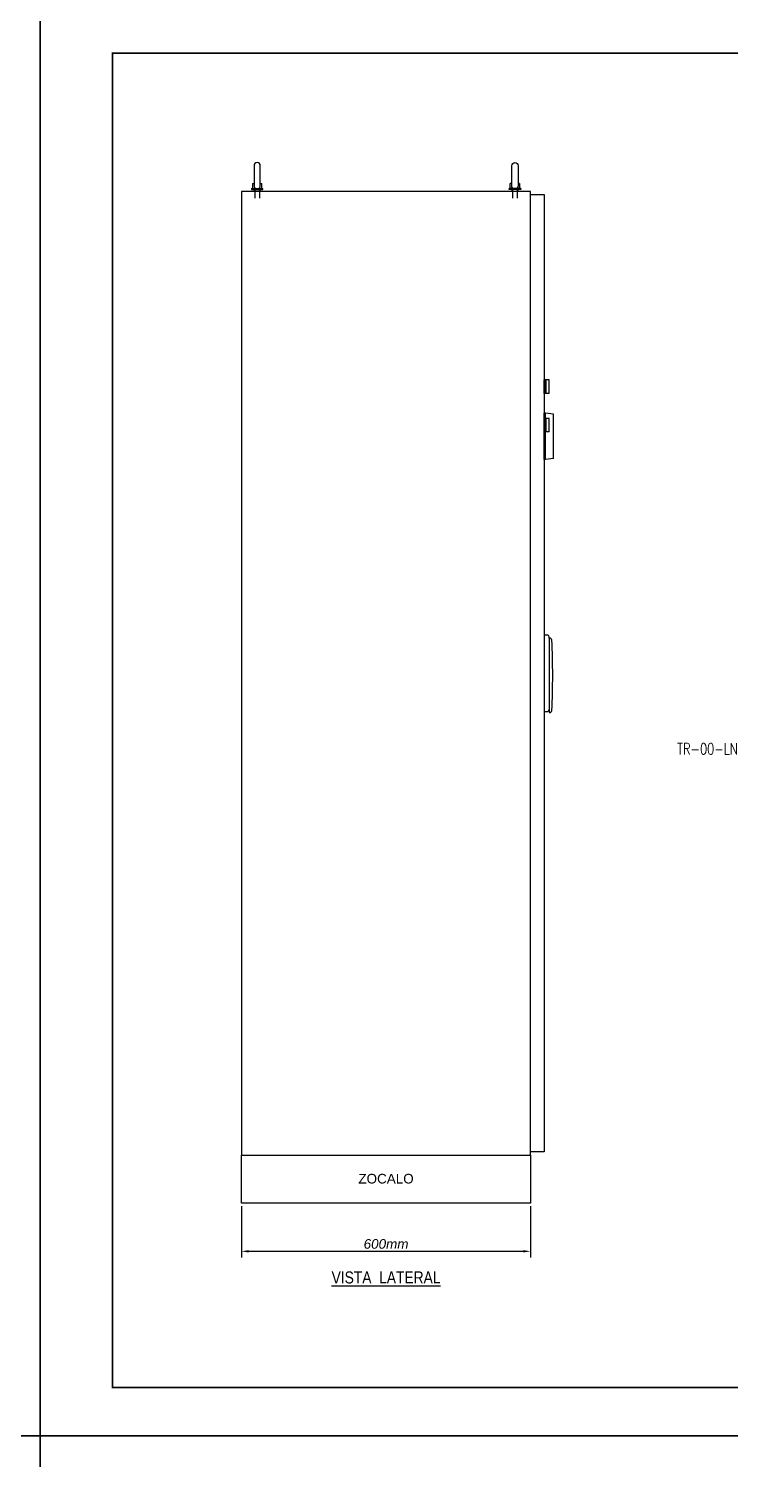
# Model space of a CAD drawing. Header units: millimetres. Extents: x 0 to 840, y -1485 to 297.
# Drawn here: x 417.6 to 563.3, y -895.9 to -598.9 of the extents above; entities that cross this region are included whole.
import ezdxf
from ezdxf.enums import TextEntityAlignment as Align

# ---------------------------------------------------------------- set-up
doc = ezdxf.new("R2010")
doc.units = ezdxf.units.MM
doc.layers.add('L_COTAS', color=2, linetype='Continuous')
doc.layers.add('MEMBRETE', color=7, linetype='Continuous')
doc.styles.add('GMI', font='romans.shx', dxfattribs={"width": 0.75})
doc.styles.get("Standard").update_dxf_attribs({"font": 'arial.ttf'})
doc.styles.add('TEXTOS', font='ariali.ttf')
doc.dimstyles.new('ISO-25$0', dxfattribs={"dimscale": 0, "dimtxt": 30, "dimasz": 25, "dimexe": 10, "dimexo": 20, "dimtad": 0, "dimtoh": 1, "dimdec": 4, "dimdsep": 46, "dimtxsty": 'Standard', "dimcen": 2.5, "dimclrd": 1, "dimclre": 1, "dimclrt": 3, "dimadec": 0, "dimazin": 0, "dimtfac": 1, "dimtdec": 4, "dimtmove": 0, "dimatfit": 3, "dimfxl": 1, "dimtvp": 1, "dimtolj": 1, "dimtzin": 0, "dimarcsym": 0})

# ---------------------------------------------------------------- blocks, each defined once
blk = doc.blocks.new('CANCAMO-L')
at = {"color": 2, "linetype": 'Continuous'}
for p, q in [((2.6, 5.35), (2.6, 1.16)), ((3.9, 1.16), (3.9, 5.35)), ((2.05, 0.6), (2.05, 0.39)), ((2.05, 0.6), (4.45, 0.6)), ((2.05, 0.39), (4.45, 0.39)), ((2.3, 1.7), (2.3, 0.6)), ((2.3, 1.7), (2.6, 1.7)), ((2.65, 0.6), (2.76, 0.41)), ((2.65, 0.6), (2.76, 0.41)), ((2.65, 0.41), (3.85, 0.41)), ((2.65, 0.41), (3.85, 0.41)), ((2.65, 0.39), (2.65, 0)), ((3.85, 0.6), (3.74, 0.41)), ((3.85, 0.6), (3.74, 0.41)), ((3.85, 0), (3.85, 0.39)), ((3.9, 1.7), (4.2, 1.7)), ((4.2, 0.6), (4.2, 1.7)), ((4.45, 0.39), (4.45, 0.6))]:
    blk.add_line(p, q, dxfattribs=at)
at = {"color": 3, "linetype": 'Continuous'}
for p, q in [((2.76, 0.41), (2.76, -1.4)), ((2.76, 0.41), (2.76, -1.4)), ((3.74, 0.41), (3.74, -1.4)), ((3.74, 0.41), (3.74, -1.4))]:
    blk.add_line(p, q, dxfattribs=at)
at = {"color": 2, "linetype": 'Continuous'}
for points in [[(2.6, 1.16), (2.6, 1.16), (2.6, 1.15), (2.6, 1.15), (2.6, 1.14), (2.6, 1.14), (2.6, 1.13), (2.6, 1.12), (2.6, 1.12), (2.6, 1.11), (2.6, 1.1), (2.6, 1.1), (2.6, 1.1), (2.6, 1.09), (2.6, 1.08), (2.6, 1.08), (2.61, 1.07), (2.61, 1.06), (2.61, 1.06), (2.61, 1.05), (2.61, 1.05), (2.61, 1.04), (2.61, 1.04), (2.61, 1.03), (2.61, 1.03), (2.62, 1.02), (2.62, 1.02), (2.62, 1.01), (2.62, 1.01), (2.62, 1), (2.62, 0.99), (2.62, 0.99), (2.63, 0.98), (2.63, 0.98), (2.63, 0.97), (2.63, 0.97), (2.63, 0.96), (2.63, 0.95), (2.64, 0.95), (2.64, 0.94), (2.64, 0.94), (2.64, 0.93), (2.64, 0.93), (2.65, 0.92), (2.65, 0.91), (2.65, 0.91), (2.66, 0.9), (2.66, 0.9), (2.66, 0.9), (2.66, 0.89), (2.66, 0.88), (2.67, 0.88), (2.67, 0.87), (2.67, 0.87), (2.68, 0.86), (2.68, 0.86), (2.68, 0.85), (2.68, 0.85), (2.69, 0.84), (2.69, 0.84), (2.7, 0.83), (2.7, 0.83), (2.7, 0.83), (2.7, 0.82), (2.71, 0.81), (2.71, 0.81), (2.71, 0.81), (2.72, 0.8), (2.72, 0.8), (2.72, 0.8), (2.72, 0.79), (2.73, 0.79), (2.73, 0.78), (2.75, 0.76), (2.78, 0.74), (2.81, 0.71), (2.84, 0.68), (2.88, 0.66), (2.9, 0.65), (2.92, 0.64), (2.94, 0.63), (2.95, 0.63), (2.96, 0.62), (2.96, 0.62), (2.96, 0.62), (2.97, 0.62), (2.98, 0.62), (2.98, 0.61), (2.99, 0.61), (3, 0.61), (3, 0.61), (3, 0.61), (3.01, 0.6), (3.02, 0.6), (3.02, 0.6)], [(3.48, 0.6), (3.5, 0.61), (3.54, 0.62), (3.58, 0.64), (3.6, 0.65), (3.61, 0.66), (3.65, 0.68), (3.68, 0.7), (3.71, 0.73), (3.74, 0.76), (3.76, 0.78), (3.76, 0.78), (3.77, 0.79), (3.77, 0.79), (3.77, 0.79), (3.78, 0.8), (3.78, 0.8), (3.78, 0.81), (3.79, 0.81), (3.79, 0.81), (3.79, 0.82), (3.8, 0.82), (3.8, 0.83), (3.8, 0.83), (3.81, 0.84), (3.81, 0.84), (3.81, 0.85), (3.82, 0.85), (3.82, 0.86), (3.82, 0.86), (3.82, 0.87), (3.83, 0.87), (3.83, 0.88), (3.83, 0.88), (3.84, 0.89), (3.84, 0.89), (3.84, 0.9), (3.84, 0.9), (3.85, 0.91), (3.85, 0.92), (3.85, 0.92), (3.85, 0.93), (3.86, 0.93), (3.86, 0.93), (3.86, 0.94), (3.86, 0.95), (3.86, 0.95), (3.87, 0.96), (3.87, 0.97), (3.87, 0.97), (3.87, 0.97), (3.87, 0.98), (3.88, 0.99), (3.88, 1), (3.88, 1), (3.88, 1.01), (3.88, 1.01), (3.88, 1.02), (3.88, 1.02), (3.89, 1.03), (3.89, 1.03), (3.89, 1.04), (3.89, 1.04), (3.89, 1.05), (3.89, 1.05), (3.89, 1.06), (3.89, 1.07), (3.89, 1.07), (3.89, 1.08), (3.89, 1.09), (3.9, 1.09), (3.9, 1.1), (3.9, 1.1), (3.9, 1.11), (3.9, 1.12), (3.9, 1.12), (3.9, 1.13), (3.9, 1.14), (3.9, 1.14), (3.9, 1.15), (3.9, 1.15), (3.9, 1.16), (3.9, 1.16)], [(3.48, 0.6), (3.5, 0.61), (3.54, 0.62), (3.58, 0.64), (3.6, 0.65), (3.61, 0.66), (3.65, 0.68), (3.68, 0.7), (3.71, 0.73), (3.74, 0.76), (3.76, 0.78), (3.76, 0.78), (3.77, 0.79), (3.77, 0.79), (3.77, 0.79), (3.78, 0.8), (3.78, 0.8), (3.78, 0.81), (3.79, 0.81), (3.79, 0.81), (3.79, 0.82), (3.8, 0.82), (3.8, 0.83), (3.8, 0.83), (3.81, 0.84), (3.81, 0.84), (3.81, 0.85), (3.82, 0.85), (3.82, 0.86), (3.82, 0.86), (3.82, 0.87), (3.83, 0.87), (3.83, 0.88), (3.83, 0.88), (3.84, 0.89), (3.84, 0.89), (3.84, 0.9), (3.84, 0.9), (3.85, 0.91), (3.85, 0.92), (3.85, 0.92), (3.85, 0.93), (3.86, 0.93), (3.86, 0.93), (3.86, 0.94), (3.86, 0.95), (3.86, 0.95), (3.87, 0.96), (3.87, 0.97), (3.87, 0.97), (3.87, 0.97), (3.87, 0.98), (3.88, 0.99), (3.88, 1), (3.88, 1), (3.88, 1.01), (3.88, 1.01), (3.88, 1.02), (3.88, 1.02), (3.89, 1.03), (3.89, 1.03), (3.89, 1.04), (3.89, 1.04), (3.89, 1.05), (3.89, 1.05), (3.89, 1.06), (3.89, 1.07), (3.89, 1.07), (3.89, 1.08), (3.89, 1.09), (3.9, 1.09), (3.9, 1.1), (3.9, 1.1), (3.9, 1.11), (3.9, 1.12), (3.9, 1.12), (3.9, 1.13), (3.9, 1.14), (3.9, 1.14), (3.9, 1.15), (3.9, 1.15), (3.9, 1.16), (3.9, 1.16)]]:
    blk.add_lwpolyline(points, dxfattribs=at)
blk.add_arc((3.25, 5.35), 0.65, 0, 180, dxfattribs=at)
blk = doc.blocks.new('Chapa tipo hermético para autosoportado L')
for p, q in [((0, 7.95), (0, -7.95)), ((0, 7.95), (0.64, 7.95)), ((1.06, 7.3), (1.06, 7.53)), ((1.06, 7.3), (1.19, 7.3)), ((1.19, 7.3), (1.06, 7.3)), ((1.06, 7.3), (1.06, -8.16)), ((0, -7.95), (0.64, -7.95)), ((1.06, -8.08), (1.06, -8.08)), ((1.06, -8.16), (1.19, -8.16)), ((1.19, -8.16), (1.06, -8.16))]:
    blk.add_line(p, q)
for centre, radius, start, end in [((0.64, 7.53), 0.424, 0, 90), ((1.19, 6.87), 0.424, 2.8875, 90), ((-138.6, -0.43), 140.41, 357.0099, 2.9901), ((0.64, -7.53), 0.424, 270, 0), ((1.19, -7.73), 0.424, 270, 357.1125)]:
    blk.add_arc(centre, radius, start, end)
blk = doc.blocks.new('A$C4CC4545A')
at = {"color": 1}
for p, q in [((0, 0), (0, 2.8)), ((1.1, 2.8), (0, 2.8)), ((1.1, 0), (1.1, 2.8)), ((1.1, 0), (0, 0))]:
    blk.add_line(p, q, dxfattribs=at)
at = {"color": 0}
for p, q in [((0, 2.7), (0.4, 2.7)), ((0, 2.6), (0.4, 2.6)), ((0, 2.5), (0.4, 2.5)), ((0, 2.4), (0.4, 2.4)), ((0, 2.3), (0.4, 2.3)), ((0, 2.2), (0.4, 2.2)), ((0, 2.1), (0.4, 2.1)), ((0, 2), (0.4, 2)), ((0, 1.9), (0.4, 1.9)), ((0, 1.8), (0.4, 1.8)), ((0, 1.7), (0.4, 1.7)), ((0, 1.6), (0.4, 1.6)), ((0, 1.5), (0.4, 1.5)), ((0, 1.4), (0.4, 1.4)), ((0, 1.3), (0.4, 1.3)), ((0, 1.2), (0.4, 1.2)), ((0, 1.1), (0.4, 1.1)), ((0, 1), (0.4, 1)), ((0, 0.9), (0.4, 0.9)), ((0, 0.8), (0.4, 0.8)), ((0, 0.7), (0.4, 0.7)), ((0, 0.6), (0.4, 0.6)), ((0, 0.5), (0.4, 0.5)), ((0, 0.4), (0.4, 0.4)), ((0, 0.3), (0.4, 0.3)), ((0, 0.2), (0.4, 0.2)), ((0, 0.1), (0.4, 0.1))]:
    blk.add_line(p, q, dxfattribs=at)
blk.add_line((0.4, 2.8), (0.4, 0))
blk = doc.blocks.new('L22 L')
at = {"color": 92}
for p, q in [((0, -1.4), (0, 1.4)), ((1.1, 1.4), (0, 1.4)), ((1.1, -1.4), (1.1, 1.4)), ((1.1, -1.4), (0, -1.4))]:
    blk.add_line(p, q, dxfattribs=at)
at = {"color": 0}
for p, q in [((0, 1.3), (0.4, 1.3)), ((0, 1.2), (0.4, 1.2)), ((0, 1.1), (0.4, 1.1)), ((0, 1), (0.4, 1)), ((0, 0.9), (0.4, 0.9)), ((0, 0.8), (0.4, 0.8)), ((0, 0.7), (0.4, 0.7)), ((0, 0.6), (0.4, 0.6)), ((0, 0.5), (0.4, 0.5)), ((0, 0.4), (0.4, 0.4)), ((0, 0.3), (0.4, 0.3)), ((0, 0.2), (0.4, 0.2)), ((0, 0.1), (0.4, 0.1)), ((0, 0), (0.4, 0)), ((0, -0.1), (0.4, -0.1)), ((0, -0.2), (0.4, -0.2)), ((0, -0.3), (0.4, -0.3)), ((0, -0.4), (0.4, -0.4)), ((0, -0.5), (0.4, -0.5)), ((0, -0.6), (0.4, -0.6)), ((0, -0.7), (0.4, -0.7)), ((0, -0.8), (0.4, -0.8)), ((0, -0.9), (0.4, -0.9)), ((0, -1), (0.4, -1)), ((0, -1.1), (0.4, -1.1)), ((0, -1.2), (0.4, -1.2)), ((0, -1.3), (0.4, -1.3))]:
    blk.add_line(p, q, dxfattribs=at)
blk.add_line((0.4, 1.4), (0.4, -1.4))
blk = doc.blocks.new('*D106')
at = {"layer": 'Defpoints', "color": 0, "transparency": 16777216}
for p in [(461.79, -842.73), (521.79, -842.73), (521.79, -852.72)]:
    blk.add_point(p, dxfattribs=at)
at = {"layer": 'L_COTAS', "color": 0, "lineweight": -2, "transparency": 16777216}
for p, q in [((461.79, -843.36), (461.79, -853.97)), ((521.79, -843.36), (521.79, -853.97)), ((463.29, -852.72), (520.29, -852.72))]:
    blk.add_line(p, q, dxfattribs=at)
at = {"layer": 'L_COTAS', "color": 0, "transparency": 16777216}
for points in [[(463.29, -852.47), (463.29, -852.97), (461.79, -852.72)], [(520.29, -852.47), (520.29, -852.97), (521.79, -852.72)]]:
    blk.add_solid(points, dxfattribs=at)
at = {"layer": 'L_COTAS', "color": 0, "transparency": 16777216, "insert": (491.79, -851.2), "char_height": 2, "attachment_point": 5, "style": 'TEXTOS'}
blk.add_mtext('600mm', dxfattribs=at)

msp = doc.modelspace()

# ---------------------------------------------------------------- linework, layer by layer
at = {"color": 4}
for p, q in [((524.5771, -688.3301), (524.5771, -678.7301)), ((524.8771, -678.7301), (524.5771, -678.7301)), ((526.5771, -678.9301), (524.8771, -678.7301)), ((526.5771, -688.1301), (526.5771, -678.9301)), ((524.8771, -688.3301), (524.5771, -688.3301)), ((526.5771, -688.1301), (524.8771, -688.3301))]:
    msp.add_line(p, q, dxfattribs=at)
msp.add_line((524.8771, -688.3301), (524.8771, -678.7301))
for points in [[(0, -891), (420, -891), (420, -594), (0, -594)], [(420, -891), (840, -891), (840, -594), (420, -594)], [(0, -1188), (420, -1188), (420, -891), (0, -891)], [(420, -1188), (840, -1188), (840, -891), (420, -891)]]:
    msp.add_lwpolyline(points, close=True)
at = {"color": 5}
for points in [[(521.7871, -632.7301), (461.7871, -632.7301), (461.7871, -832.7301), (521.7871, -832.7301)], [(461.7871, -832.7301), (521.7871, -832.7301), (521.7871, -842.7301), (461.7871, -842.7301)]]:
    msp.add_lwpolyline(points, close=True, dxfattribs=at)
msp.add_lwpolyline([(521.7871, -678.9301), (521.7871, -633.3651), (524.5771, -633.3651), (524.5771, -832.0951), (521.7871, -832.0951), (521.7871, -687.7301)], dxfattribs=at)
at = {"layer": 'MEMBRETE', "const_width": 0.3537}
msp.add_lwpolyline([(435, -881), (835, -881), (835, -604), (435, -604)], close=True, dxfattribs=at)

# ---------------------------------------------------------------- block references
for name, p in [('CANCAMO-L', (461.7871, -632.7301)), ('A$C4CC4545A', (524.5771, -674.6301)), ('Chapa tipo hermético para autosoportado L', (524.5771, -732.7301))]:
    msp.add_blockref(name, p)
at = {"xscale": -1}
msp.add_blockref('CANCAMO-L', (521.7871, -632.7301), dxfattribs=at)
at = {"color": 92}
msp.add_blockref('L22 L', (524.5771, -681.2301), dxfattribs=at)

# ---------------------------------------------------------------- texts
at = {"color": 4, "style": 'GMI', "width": 0.75}
msp.add_text('TR-00-LNLP-SO7-02', height=2.329881, dxfattribs=at).set_placement((552.2263, -748.4329), align=Align.MIDDLE_LEFT)
at = {"attachment_point": 2}
for s, insert, char_height, width in [('ZOCALO', (491.7871, -836.6441), 2, 60), ('{\\fArial Narrow|b0|i0|c0|p34;\\LVISTA  LATERAL}', (491.7871, -856.8943), 2.5, 90)]:
    msp.add_mtext(s, dxfattribs=dict(at, insert=insert, char_height=char_height, width=width))

# ---------------------------------------------------------------- dimensions: what is measured, and where the dimension line sits
at = {"layer": 'L_COTAS', "color": 0}
dim = msp.add_linear_dim(base=(521.7871, -852.7185), p1=(461.7871, -842.7301), p2=(521.7871, -842.7301), dimstyle='ISO-25$0', override={"dimscale": 1, "dimtxt": 2, "dimasz": 1.5, "dimexe": 1.25, "dimexo": 0.625, "dimgap": 0.5, "dimtad": 1, "dimtoh": 0, "dimdec": 2, "dimlfac": 10, "dimpost": 'mm', "dimtxsty": 'TEXTOS', "dimclrd": 0, "dimclre": 0, "dimclrt": 0, "dimtdec": 2, "dimtvp": 0, "dimtolj": 0, "dimtzin": 8}, dxfattribs=at)
dim.commit()
dim.dimension.update_dxf_attribs({"geometry": '*D106', "text_midpoint": (491.7871, -852.7185), "dimtype": 160})

doc.saveas('drawing.dxf')
